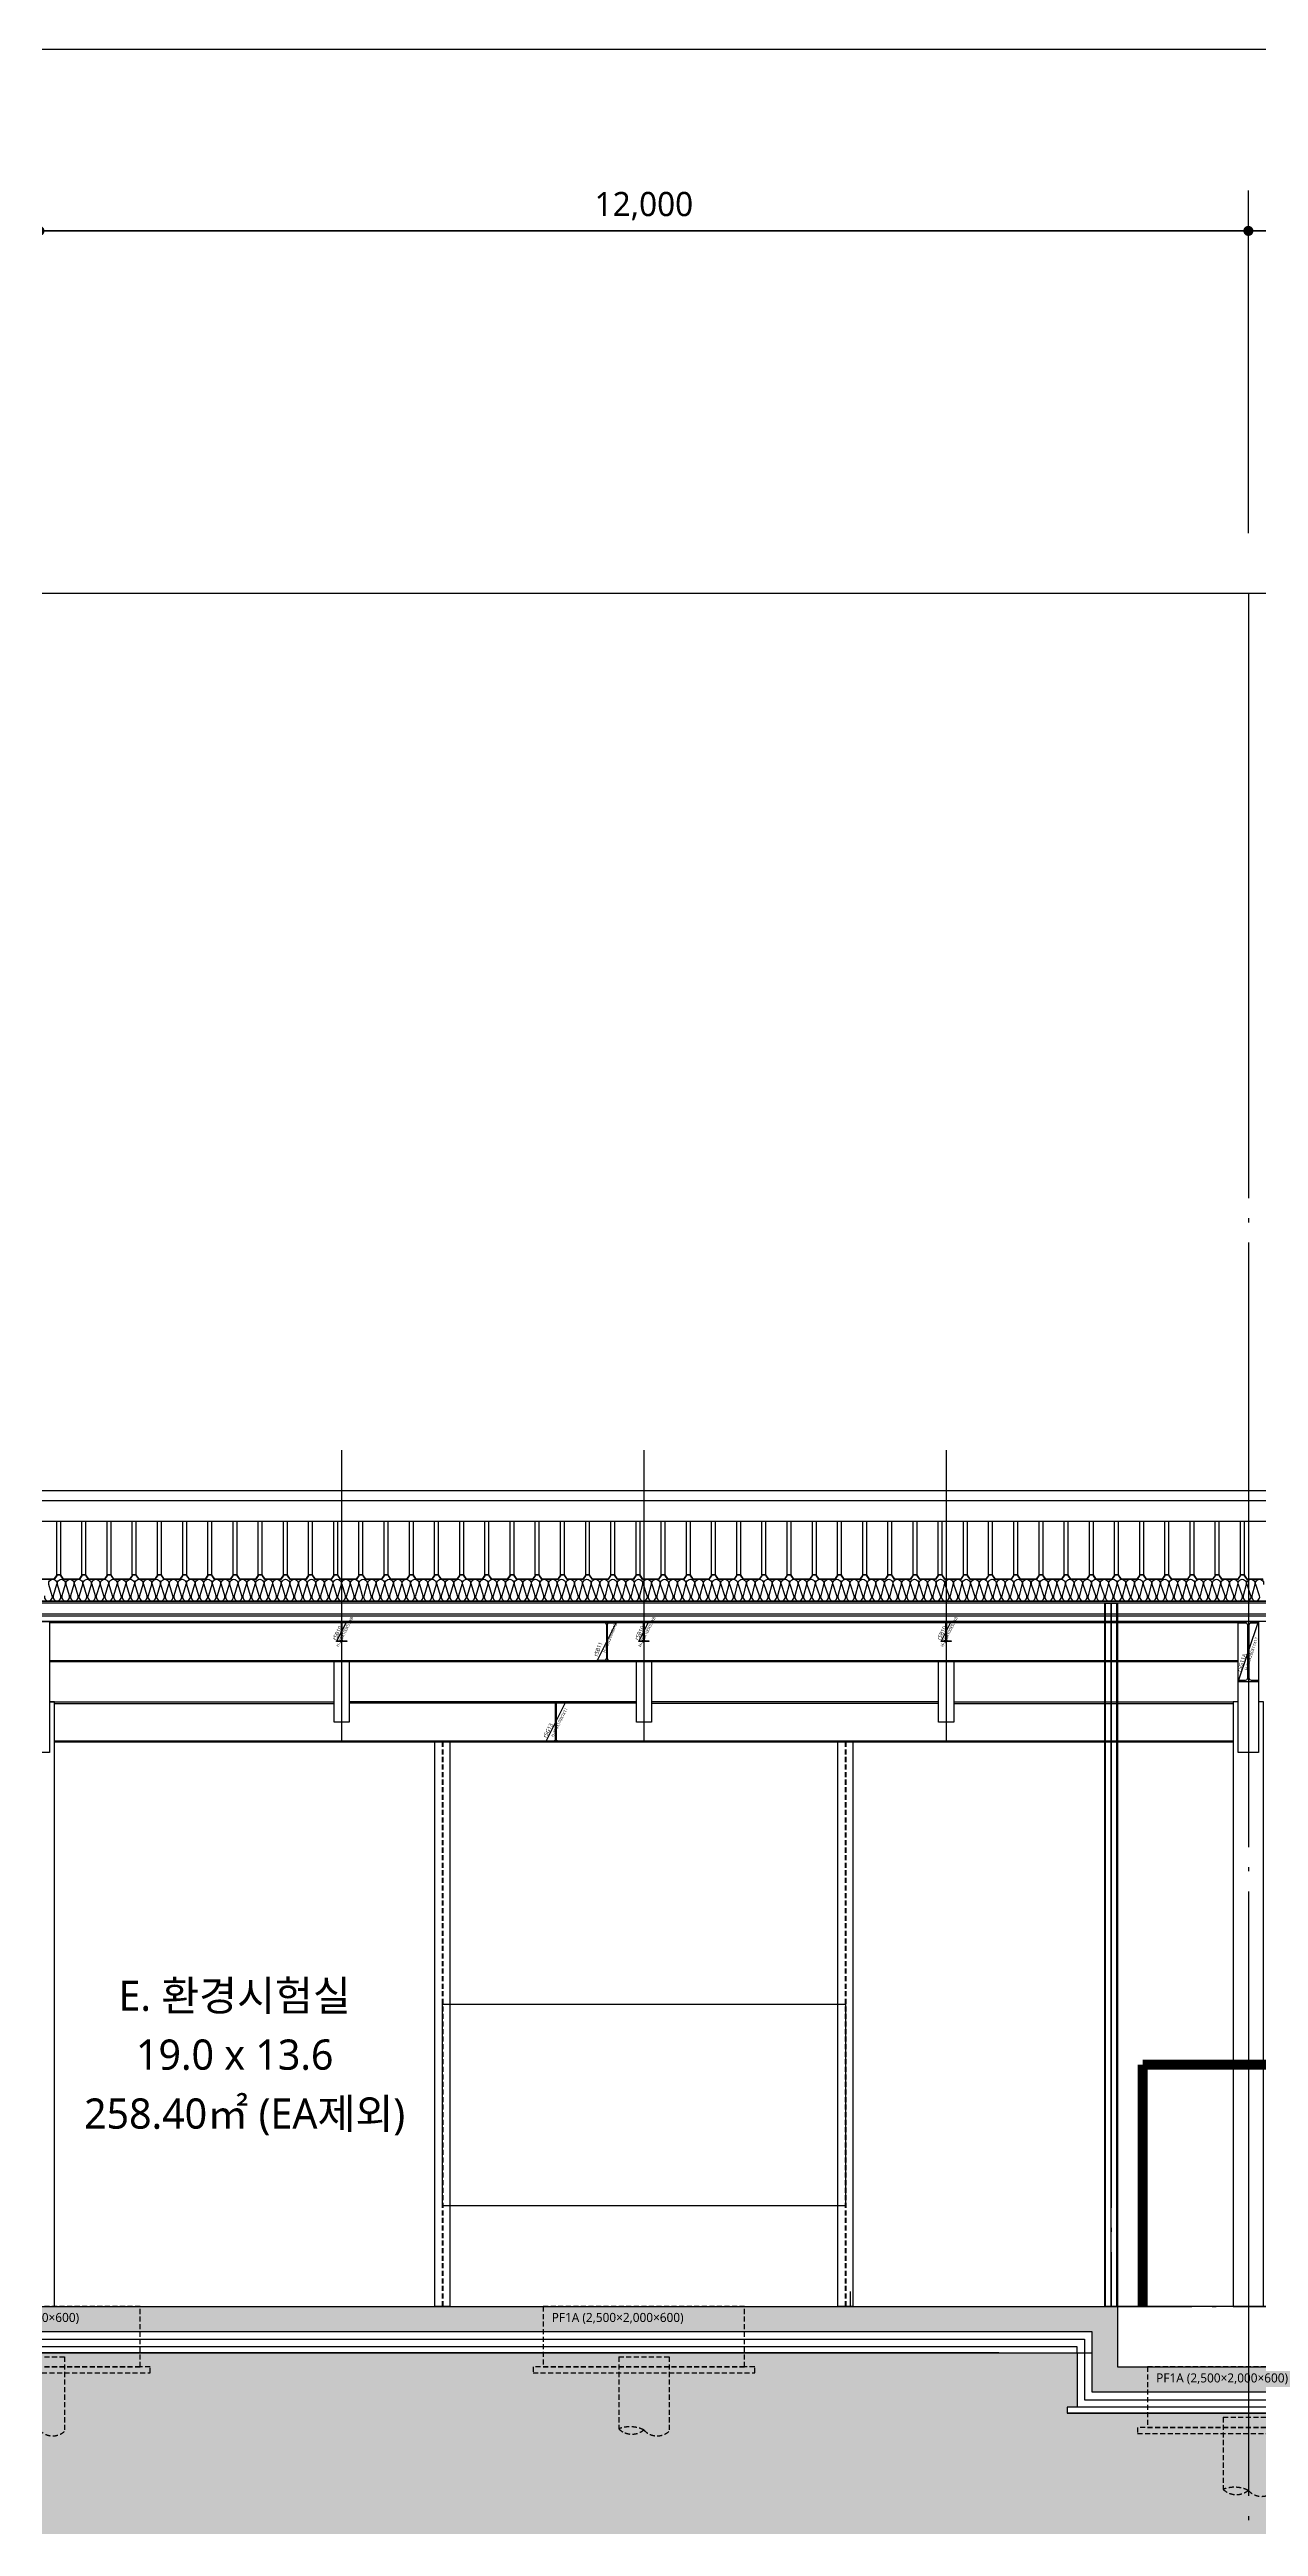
# Model space of a CAD drawing. Header units: millimetres. Extents: x 0 to 672800, y 0 to 118800.
# Drawn here: x 65350 to 77350, y 69812 to 94395 of the extents above; entities that cross this region are included whole.
import ezdxf
from ezdxf.enums import TextEntityAlignment as Align

# ---------------------------------------------------------------- set-up
doc = ezdxf.new("R2010")
doc.units = ezdxf.units.MM
doc.header["$LTSCALE"] = 200
for name, pattern in [('CEN-GAUN', [32.2, 30, -1, 0.2, -1]), ('CONTINOUS', [0]), ('HID2-GAUN', [3.75, 2.5, -1.25]), ('HIDDEN', [0.375, 0.25, -0.125])]:
    doc.linetypes.add(name, pattern=pattern)
doc.layers.get('DEFPOINTS').update_dxf_attribs({"color": 137})
for name, color, linetype in [('0-S-col', 4, 'Continuous'), ('01단열재', 252, 'Continuous'), ('09GIRDER', 2, 'Continuous'), ('0파일', 251, 'HIDDEN'), ('5기초', 5, 'HIDDEN'), ('5기초버림콘크리트', 251, 'HIDDEN'), ('5버림콘크리트', 5, 'CONTINOUS'), ('7', 7, 'Continuous'), ('8', 8, 'Continuous'), ('A-CON', 2, 'Continuous'), ('CEN', 1, 'CEN-GAUN'), ('ELE-6', 6, 'Continuous'), ('ELE-8', 8, 'Continuous'), ('ELE-STL', 252, 'Continuous'), ('ETC', 8, 'Continuous'), ('FIN', 5, 'Continuous'), ('HAT-253', 253, 'Continuous'), ('HAT-254', 254, 'Continuous'), ('Insul', 252, 'Continuous'), ('LADDER-6', 6, 'Continuous'), ('PANEL', 6, 'Continuous'), ('S-253', 252, 'Continuous'), ('SEC-PANEL', 6, 'Continuous'), ('SOL-253', 253, 'Continuous')]:
    doc.layers.add(name, color=color, linetype=linetype)
for name, color, linetype, plot in [('check', 61, 'Continuous', False), ('Defpoint', 125, 'Continuous', False), ('TXT-1', 137, 'Continuous', False)]:
    doc.layers.add(name, color=color, linetype=linetype, plot=plot)
doc.styles.add('맑은고딕', font='malgun.ttf')
doc.styles.add('스타일1', font='malgun.ttf')
doc.linetypes.add('INSUL50', pattern='A,0.00254,-2.54,[134,ltypeshp.shx,S=6.25,R=0,X=-2.54,Y=0],-19.92,[134,ltypeshp.shx,S=6.25,R=180,X=2.54,Y=0],-2.54', length=25.00254)
doc.dimstyles.new('CJAK', dxfattribs={"dimscale": 200, "dimtxt": 1.2, "dimasz": 0.5, "dimexe": 2, "dimexo": 3, "dimgap": 0.5, "dimtad": 1, "dimdec": 0, "dimzin": 1, "dimdsep": 46, "dimlunit": 6, "dimtxsty": '맑은고딕', "dimblk": 'CJDOT', "dimcen": 0.09, "dimdle": 1, "dimclrd": 256, "dimclre": 256, "dimclrt": 256, "dimadec": 0, "dimazin": 0, "dimtfac": 1, "dimtdec": 0, "dimtix": 1, "dimtmove": 2, "dimatfit": 3, "dimldrblk": 'CJDOT', "dimfxl": 1, "dimtolj": 1, "dimtzin": 1, "dimarcsym": 0})

# ---------------------------------------------------------------- blocks, each defined once
blk = doc.blocks.new('CJDOT')
blk.add_line((-2, 0), (2, 0))
at = {"const_width": 0.5}
blk.add_lwpolyline([(-0.25, 0, 1), (0.25, 0, 1)], format="xyb", close=True, dxfattribs=at)
blk = doc.blocks.new('*D258')
at = {"layer": 'check', "lineweight": -2, "transparency": 16777216}
for p, q in [((53250, 89595), (53250, 92995)), ((65250, 89595), (65250, 92995)), ((65150, 92595), (53350, 92595))]:
    blk.add_line(p, q, dxfattribs=at)
at = {"layer": 'DEFPOINTS', "color": 0, "transparency": 16777216}
for p in [(53250, 92595), (53250, 88995), (65250, 88995)]:
    blk.add_point(p, dxfattribs=at)
at = {"layer": 'check', "lineweight": -2, "transparency": 16777216, "xscale": 100, "yscale": 100, "zscale": 100, "rotation": 180}
blk.add_blockref('CJDOT', (53250, 92595), dxfattribs=at)
at = {"layer": 'check', "lineweight": -2, "transparency": 16777216, "xscale": 100, "yscale": 100, "zscale": 100}
blk.add_blockref('CJDOT', (65250, 92595), dxfattribs=at)
at = {"layer": 'check', "transparency": 16777216, "insert": (59250, 92840), "char_height": 240, "attachment_point": 5, "style": '맑은고딕'}
blk.add_mtext('\\A1;12,000', dxfattribs=at)
blk = doc.blocks.new('*D259')
at = {"layer": 'check', "lineweight": -2, "transparency": 16777216}
for p, q in [((77250, 89595), (77250, 92995)), ((91250, 89595), (91250, 92995)), ((91150, 92595), (77350, 92595))]:
    blk.add_line(p, q, dxfattribs=at)
at = {"layer": 'DEFPOINTS', "color": 0, "transparency": 16777216}
for p in [(77250, 92595), (77250, 88995), (91250, 88995)]:
    blk.add_point(p, dxfattribs=at)
at = {"layer": 'check', "lineweight": -2, "transparency": 16777216, "xscale": 100, "yscale": 100, "zscale": 100, "rotation": 180}
blk.add_blockref('CJDOT', (77250, 92595), dxfattribs=at)
at = {"layer": 'check', "lineweight": -2, "transparency": 16777216, "xscale": 100, "yscale": 100, "zscale": 100}
blk.add_blockref('CJDOT', (91250, 92595), dxfattribs=at)
at = {"layer": 'check', "transparency": 16777216, "insert": (84250, 92840), "char_height": 240, "attachment_point": 5, "style": '맑은고딕'}
blk.add_mtext('\\A1;14,000', dxfattribs=at)
blk = doc.blocks.new('*D260')
at = {"layer": 'check', "lineweight": -2, "transparency": 16777216}
for p, q in [((65250, 89595), (65250, 92995)), ((77250, 89595), (77250, 92995)), ((65350, 92595), (77150, 92595))]:
    blk.add_line(p, q, dxfattribs=at)
at = {"layer": 'DEFPOINTS', "color": 0, "transparency": 16777216}
for p in [(77250, 92595), (65250, 88995), (77250, 88995)]:
    blk.add_point(p, dxfattribs=at)
at = {"layer": 'check', "lineweight": -2, "transparency": 16777216, "xscale": 100, "yscale": 100, "zscale": 100, "rotation": 180}
blk.add_blockref('CJDOT', (65250, 92595), dxfattribs=at)
at = {"layer": 'check', "lineweight": -2, "transparency": 16777216, "xscale": 100, "yscale": 100, "zscale": 100}
blk.add_blockref('CJDOT', (77250, 92595), dxfattribs=at)
at = {"layer": 'check', "transparency": 16777216, "insert": (71250, 92840), "char_height": 240, "attachment_point": 5, "style": '맑은고딕'}
blk.add_mtext('\\A1;12,000', dxfattribs=at)
blk = doc.blocks.new('STUD-A1')
at = {"layer": 'ELE-8'}
for p, q in [((4835, 150), (54635, 150)), ((4835, 0), (54635, 0))]:
    blk.add_line(p, q, dxfattribs=at)
at = {"layer": 'ELE-8', "color": 251}
for p, q in [((4835, 130), (54630, 130)), ((4835, 20), (54630, 20))]:
    blk.add_line(p, q, dxfattribs=at)
blk = doc.blocks.new('PANEL-ES')
at = {"layer": '8'}
for p, q in [((24000, 0), (24000, 529)), ((24039.6, 0), (24039.6, 529)), ((24250, 0), (24250, 529)), ((24289.6, 0), (24289.6, 529)), ((24500, 0), (24500, 529)), ((24539.6, 0), (24539.6, 529)), ((24750, 0), (24750, 529)), ((24789.6, 0), (24789.6, 529)), ((25000, 0), (25000, 529)), ((25039.6, 0), (25039.6, 529)), ((25250, 0), (25250, 529)), ((25289.6, 0), (25289.6, 529)), ((25500, 0), (25500, 529)), ((25539.6, 0), (25539.6, 529)), ((25750, 0), (25750, 529)), ((25789.6, 0), (25789.6, 529)), ((26000, 0), (26000, 529)), ((26039.6, 0), (26039.6, 529)), ((26250, 0), (26250, 529)), ((26289.6, 0), (26289.6, 529)), ((26500, 0), (26500, 529)), ((26539.6, 0), (26539.6, 529)), ((26750, 0), (26750, 529)), ((26789.6, 0), (26789.6, 529)), ((27000, 0), (27000, 529)), ((27039.6, 0), (27039.6, 529)), ((27250, 0), (27250, 529)), ((27289.6, 0), (27289.6, 529)), ((27500, 0), (27500, 529)), ((27539.6, 0), (27539.6, 529)), ((27750, 0), (27750, 529)), ((27789.6, 0), (27789.6, 529)), ((28000, 0), (28000, 529)), ((28039.6, 0), (28039.6, 529)), ((28250, 0), (28250, 529)), ((28289.6, 0), (28289.6, 529)), ((28500, 0), (28500, 529)), ((28539.6, 0), (28539.6, 529)), ((28750, 0), (28750, 529)), ((28789.6, 0), (28789.6, 529)), ((29000, 0), (29000, 529)), ((29039.6, 0), (29039.6, 529)), ((29250, 0), (29250, 529)), ((29289.6, 0), (29289.6, 529)), ((29500, 0), (29500, 529)), ((29539.6, 0), (29539.6, 529)), ((29750, 0), (29750, 529)), ((29789.6, 0), (29789.6, 529)), ((30000, 0), (30000, 529)), ((30039.6, 0), (30039.6, 529)), ((30250, 0), (30250, 529)), ((30289.6, 0), (30289.6, 529)), ((30500, 0), (30500, 529)), ((30539.6, 0), (30539.6, 529)), ((30750, 0), (30750, 529)), ((30789.6, 0), (30789.6, 529)), ((31000, 0), (31000, 529)), ((31039.6, 0), (31039.6, 529)), ((31250, 0), (31250, 529)), ((31289.6, 0), (31289.6, 529)), ((31500, 0), (31500, 529)), ((31539.6, 0), (31539.6, 529)), ((31750, 0), (31750, 529)), ((31789.6, 0), (31789.6, 529)), ((32000, 0), (32000, 529)), ((32039.6, 0), (32039.6, 529)), ((32250, 0), (32250, 529)), ((32289.6, 0), (32289.6, 529)), ((32500, 0), (32500, 529)), ((32539.6, 0), (32539.6, 529)), ((32750, 0), (32750, 529)), ((32789.6, 0), (32789.6, 529)), ((33000, 0), (33000, 529)), ((33039.6, 0), (33039.6, 529)), ((33250, 0), (33250, 529)), ((33289.6, 0), (33289.6, 529)), ((33500, 0), (33500, 529)), ((33539.6, 0), (33539.6, 529)), ((33750, 0), (33750, 529)), ((33789.6, 0), (33789.6, 529)), ((34000, 0), (34000, 529)), ((34039.6, 0), (34039.6, 529)), ((34250, 0), (34250, 529)), ((34289.6, 0), (34289.6, 529)), ((34500, 0), (34500, 529)), ((34539.6, 0), (34539.6, 529)), ((34750, 0), (34750, 529)), ((34789.6, 0), (34789.6, 529)), ((35000, 0), (35000, 529)), ((35039.6, 0), (35039.6, 529)), ((35250, 0), (35250, 529)), ((35289.6, 0), (35289.6, 529)), ((35500, 0), (35500, 529)), ((35539.6, 0), (35539.6, 529)), ((35750, 0), (35750, 529)), ((35789.6, 0), (35789.6, 529))]:
    blk.add_line(p, q, dxfattribs=at)
blk = doc.blocks.new('sefa ws')
at = {"layer": 'Insul'}
blk.add_lwpolyline([(45564, 45001, 1.337394), (45640, 45001), (45607, 45114, -1.337394), (45683, 45114), (45649, 45001, 1.337394), (45725, 45001), (45692, 45114, -1.337394), (45768, 45114), (45735, 45001, 1.337394), (45811, 45001), (45778, 45114, -1.337394), (45854, 45114), (45821, 45001, 1.337394), (45897, 45001), (45863, 45114, -1.337394), (45939, 45114), (45906, 45001, 1.337394), (45982, 45001), (45949, 45114, -1.337394), (46025, 45114), (45992, 45001, 1.337394), (46068, 45001), (46035, 45114, -1.337394), (46111, 45114), (46077, 45001, 1.337394), (46153, 45001), (46120, 45114, -1.337394), (46196, 45114), (46163, 45001, 1.337394), (46239, 45001), (46206, 45114, -1.337394), (46282, 45114), (46249, 45001, 1.337394), (46325, 45001), (46291, 45114, -1.337394), (46367, 45114), (46334, 45001, 1.337394), (46410, 45001), (46377, 45114, -1.337394), (46453, 45114), (46420, 45001, 1.337394), (46496, 45001), (46463, 45114, -1.337394), (46539, 45114), (46505, 45001, 1.337394), (46581, 45001), (46548, 45114, -1.337394), (46624, 45114), (46591, 45001, 1.337394), (46667, 45001), (46634, 45114, -1.337394), (46710, 45114), (46677, 45001, 1.337394), (46753, 45001), (46719, 45114, -1.337394), (46795, 45114), (46762, 45001, 1.337394), (46838, 45001), (46805, 45114, -1.337394), (46881, 45114), (46848, 45001, 1.337394), (46924, 45001), (46891, 45114, -1.337394), (46967, 45114), (46933, 45001, 1.337394), (47009, 45001), (46976, 45114, -1.337394), (47052, 45114), (47019, 45001, 1.337394), (47095, 45001), (47062, 45114, -1.337394), (47138, 45114), (47105, 45001, 1.337394), (47181, 45001), (47147, 45114, -1.337394), (47223, 45114), (47190, 45001, 1.337394), (47266, 45001), (47233, 45114, -1.337394), (47309, 45114), (47276, 45001, 1.337394), (47352, 45001), (47319, 45114, -1.337394), (47395, 45114), (47361, 45001, 1.337394), (47437, 45001), (47404, 45114, -1.337394), (47480, 45114), (47447, 45001, 1.337394), (47523, 45001), (47490, 45114, -1.337394), (47566, 45114), (47533, 45001, 1.337394), (47609, 45001), (47575, 45114, -1.337394), (47651, 45114), (47618, 45001, 1.337394), (47694, 45001), (47661, 45114, -1.337394), (47737, 45114), (47704, 45001, 1.337394), (47780, 45001), (47747, 45114, -1.337394), (47823, 45114), (47789, 45001, 1.337394), (47865, 45001), (47832, 45114, -1.337394), (47908, 45114), (47875, 45001, 1.337394), (47951, 45001), (47918, 45114, -1.337394), (47994, 45114), (47961, 45001, 1.337394), (48037, 45001), (48003, 45114, -1.337394), (48079, 45114), (48046, 45001, 1.337394), (48122, 45001), (48089, 45114, -1.337394), (48165, 45114), (48132, 45001, 1.337394), (48208, 45001), (48175, 45114, -1.337394), (48251, 45114), (48217, 45001, 1.337394), (48293, 45001), (48260, 45114, -1.337394), (48336, 45114), (48303, 45001, 1.337394), (48379, 45001), (48346, 45114, -1.337394), (48422, 45114), (48389, 45001, 1.337394), (48465, 45001), (48431, 45114, -1.337394), (48507, 45114), (48474, 45001, 1.337394), (48550, 45001), (48517, 45114, -1.337394), (48593, 45114), (48560, 45001, 1.337394), (48636, 45001), (48603, 45114, -1.337394), (48679, 45114), (48645, 45001, 1.337394), (48721, 45001), (48688, 45114, -1.337394), (48764, 45114), (48731, 45001, 1.337394), (48807, 45001), (48774, 45114, -1.337394), (48850, 45114), (48817, 45001, 1.337394), (48893, 45001), (48859, 45114, -1.337394), (48935, 45114), (48902, 45001, 1.337394), (48978, 45001), (48945, 45114, -1.337394), (49021, 45114), (48988, 45001, 1.337394), (49064, 45001), (49031, 45114, -1.337394), (49107, 45114), (49073, 45001, 1.337394), (49149, 45001), (49116, 45114, -1.337394), (49192, 45114), (49159, 45001, 1.337394), (49235, 45001), (49202, 45114, -1.337394), (49278, 45114), (49245, 45001, 0.500912), (49283, 44950, 0.500912), (49321, 45001), (49287, 45114, -1.337394), (49363, 45114), (49330, 45001, 1.337394), (49406, 45001), (49373, 45114, -1.337394), (49449, 45114), (49416, 45001, 1.337394), (49492, 45001), (49459, 45114, -1.337394), (49535, 45114), (49501, 45001, 1.337394), (49577, 45001), (49544, 45114, -1.337394), (49620, 45114), (49587, 45001, 1.337394), (49663, 45001), (49630, 45114, -1.337394), (49706, 45114), (49673, 45001, 1.337394), (49749, 45001), (49715, 45114, -1.337394), (49791, 45114), (49758, 45001, 1.337394), (49834, 45001), (49801, 45114, -1.337394), (49877, 45114), (49844, 45001, 1.337394), (49920, 45001), (49887, 45114, -1.337394), (49963, 45114), (49929, 45001, 1.337394), (50005, 45001), (49972, 45114, -1.337394), (50048, 45114), (50015, 45001, 1.337394), (50091, 45001), (50058, 45114, -1.337394), (50134, 45114), (50101, 45001, 1.337394), (50177, 45001), (50143, 45114, -1.337394), (50219, 45114), (50186, 45001, 1.337394), (50262, 45001), (50229, 45114, -1.337394), (50305, 45114), (50272, 45001, 1.337394), (50348, 45001), (50315, 45114, -1.337394), (50391, 45114), (50357, 45001, 1.337394), (50433, 45001), (50400, 45114, -1.337394), (50476, 45114), (50443, 45001, 1.337394), (50519, 45001), (50486, 45114, -1.337394), (50562, 45114), (50529, 45001, 1.337394), (50605, 45001), (50571, 45114, -1.337394), (50647, 45114), (50614, 45001, 1.337394), (50690, 45001), (50657, 45114, -1.337394), (50733, 45114), (50700, 45001, 1.337394), (50776, 45001), (50743, 45114, -1.337394), (50819, 45114), (50785, 45001, 1.337394), (50861, 45001), (50828, 45114, -1.431646), (50899, 45114), (50871, 45001, 1.337394), (50947, 45001), (50909, 45114, -1.337394), (50985, 45114), (50957, 45001, 1.337394), (51033, 45001), (50994, 45114, -1.337394), (51070, 45114), (51042, 45001, 1.337394), (51118, 45001), (51080, 45114, -1.337394), (51156, 45114), (51128, 45001, 1.337394), (51204, 45001), (51166, 45114, -1.337394), (51242, 45114), (51213, 45001, 1.337394), (51289, 45001), (51251, 45114, -1.337394), (51327, 45114), (51299, 45001, 1.337394), (51375, 45001), (51337, 45114, -1.337394), (51413, 45114), (51385, 45001, 1.337394), (51461, 45001), (51422, 45114, -1.337394), (51498, 45114), (51470, 45001, 1.337394), (51546, 45001), (51508, 45114, -1.337394), (51584, 45114), (51556, 45001, 1.337394), (51632, 45001), (51594, 45114, -1.337394), (51670, 45114), (51641, 45001, 1.337394), (51717, 45001), (51679, 45114, -1.337394), (51755, 45114), (51727, 45001, 1.337394), (51803, 45001), (51765, 45114, -1.337394), (51841, 45114), (51813, 45001, 1.337394), (51889, 45001), (51850, 45114, -1.337394), (51926, 45114), (51898, 45001, 1.337394), (51974, 45001), (51936, 45114, -1.337394), (52012, 45114), (51984, 45001, 1.337394), (52060, 45001), (52022, 45114, -1.337394), (52098, 45114), (52069, 45001, 1.337394), (52145, 45001), (52107, 45114, -1.337394), (52183, 45114), (52155, 45001, 1.337394), (52231, 45001), (52193, 45114, -1.337394), (52269, 45114), (52241, 45001, 1.337394), (52317, 45001), (52278, 45114, -1.337394), (52354, 45114), (52326, 45001, 1.337394), (52402, 45001), (52364, 45114, -1.337394), (52440, 45114), (52412, 45001, 1.337394), (52488, 45001), (52450, 45114, -1.337394), (52526, 45114), (52497, 45001, 1.337394), (52573, 45001), (52535, 45114, -1.337394), (52611, 45114), (52583, 45001, 1.337394), (52659, 45001), (52621, 45114, -1.337394), (52697, 45114), (52669, 45001, 1.337394), (52745, 45001), (52706, 45114, -1.337394), (52782, 45114), (52754, 45001, 1.337394), (52830, 45001), (52792, 45114, -1.337394), (52868, 45114), (52840, 45001, 1.337394), (52916, 45001), (52878, 45114, -1.337394), (52954, 45114), (52925, 45001, 1.337394), (53001, 45001), (52963, 45114, -1.337394), (53039, 45114), (53011, 45001, 1.337394), (53087, 45001), (53049, 45114, -1.337394), (53125, 45114), (53097, 45001, 1.337394), (53173, 45001), (53134, 45114, -1.337394), (53210, 45114), (53182, 45001, 1.337394), (53258, 45001), (53220, 45114, -1.337394), (53296, 45114), (53268, 45001, 1.337394), (53344, 45001), (53306, 45114, -1.337394), (53382, 45114), (53353, 45001, 1.337394), (53429, 45001), (53391, 45114, -1.337394), (53467, 45114), (53439, 45001, 1.337394), (53515, 45001), (53477, 45114, -1.337394), (53553, 45114), (53525, 45001, 1.337394), (53601, 45001), (53562, 45114, -1.337394), (53638, 45114), (53610, 45001, 1.337394), (53686, 45001), (53648, 45114, -1.337394), (53724, 45114), (53696, 45001, 1.337394), (53772, 45001), (53734, 45114, -1.337394), (53810, 45114), (53781, 45001, 1.337394), (53857, 45001), (53819, 45114, -1.337394), (53895, 45114), (53867, 45001, 1.337394), (53943, 45001), (53905, 45114, -1.337394), (53981, 45114), (53953, 45001, 1.337394), (54029, 45001), (53990, 45114, -1.337394), (54066, 45114), (54038, 45001, 1.337394), (54114, 45001), (54076, 45114, -1.337394), (54152, 45114), (54124, 45001, 1.337394), (54200, 45001), (54162, 45114, -1.337394), (54238, 45114), (54209, 45001, 1.337394), (54285, 45001), (54247, 45114, -1.337394), (54323, 45114), (54295, 45001, 1.337394), (54371, 45001), (54333, 45114, -1.337394), (54409, 45114), (54381, 45001, 1.337394), (54457, 45001), (54418, 45114, -1.337394), (54494, 45114), (54466, 45001, 1.337394), (54542, 45001), (54504, 45114, -1.337394), (54580, 45114), (54552, 45001, 1.337394), (54628, 45001), (54590, 45114, -1.337394), (54666, 45114), (54637, 45001, 1.337394), (54713, 45001), (54675, 45114, -1.337394), (54751, 45114), (54723, 45001, 1.337394), (54799, 45001), (54761, 45114, -1.337394), (54837, 45114), (54809, 45001, 1.337394), (54885, 45001), (54846, 45114, -1.337394), (54922, 45114), (54894, 45001, 1.337394), (54970, 45001), (54932, 45114, -1.337394), (55008, 45114), (54980, 45001, 1.337394), (55056, 45001), (55018, 45114, -1.337394), (55094, 45114), (55065, 45001, 1.337394), (55141, 45001), (55103, 45114, -1.337394), (55179, 45114), (55151, 45001, 1.337394), (55227, 45001), (55189, 45114, -1.337394), (55265, 45114), (55237, 45001, 1.337394), (55313, 45001), (55274, 45114, -1.337394), (55350, 45114), (55322, 45001, 1.337394), (55398, 45001), (55360, 45114, -1.337394), (55436, 45114), (55408, 45001, 1.337394), (55484, 45001), (55446, 45114, -1.337394), (55522, 45114), (55493, 45001, 1.337394), (55569, 45001), (55531, 45114, -1.337394), (55607, 45114), (55579, 45001, 1.337394), (55655, 45001), (55617, 45114, -1.337394), (55693, 45114), (55665, 45001, 1.337394), (55741, 45001), (55702, 45114, -1.337394), (55778, 45114), (55750, 45001, 1.337394), (55826, 45001), (55788, 45114, -1.337394), (55864, 45114), (55836, 45001, 1.337394), (55912, 45001), (55874, 45114, -1.337394), (55950, 45114), (55921, 45001, 1.337394), (55997, 45001), (55959, 45114, -1.337394), (56035, 45114), (56007, 45001, 1.337394), (56083, 45001), (56045, 45114, -1.337394), (56121, 45114), (56093, 45001, 1.337394), (56169, 45001), (56130, 45114, -1.337394), (56206, 45114), (56178, 45001, 1.337394), (56254, 45001), (56216, 45114, -1.337394), (56292, 45114), (56264, 45001, 1.337394), (56340, 45001), (56302, 45114, -1.337394), (56378, 45114), (56349, 45001, 1.337394), (56425, 45001), (56387, 45114, -1.337394), (56463, 45114), (56435, 45001, 1.337394), (56511, 45001), (56473, 45114, -1.337394), (56549, 45114), (56521, 45001, 1.337394), (56597, 45001), (56558, 45114, -1.337394), (56634, 45114), (56606, 45001, 1.337394), (56682, 45001), (56644, 45114, -1.337394), (56720, 45114), (56692, 45001, 1.337394), (56768, 45001), (56730, 45114, -1.337394), (56806, 45114), (56777, 45001, 1.337394), (56853, 45001), (56815, 45114, -1.337394), (56891, 45114), (56863, 45001, 1.337394), (56939, 45001), (56901, 45114, -1.337394), (56977, 45114), (56949, 45001, 1.337394), (57025, 45001), (56986, 45114, -1.337394), (57062, 45114), (57034, 45001, 1.337394), (57110, 45001), (57072, 45114, -1.337394), (57148, 45114), (57120, 45001, 1.337394), (57196, 45001), (57158, 45114, -1.337394), (57234, 45114), (57205, 45001, 1.337394), (57281, 45001), (57243, 45114, -1.337394), (57319, 45114), (57291, 45001, 1.337394), (57367, 45001), (57329, 45114, -1.337394), (57405, 45114), (57377, 45001, 1.337394), (57453, 45001), (57414, 45114, -1.337394), (57490, 45114), (57462, 45001, 1.337394), (57538, 45001), (57500, 45114, -1.337394), (57576, 45114), (57548, 45001, 1.337394), (57624, 45001), (57586, 45114, -1.337394), (57662, 45114)], format="xyb", dxfattribs=at)
at = {"layer": 'SEC-PANEL'}
for p, q in [((21562, 44950), (71213, 44950)), ((21562, 44947), (71213, 44947))]:
    blk.add_line(p, q, dxfattribs=at)
for points in [[(57657, 45167), (57502, 45167), (57474, 45208), (57435, 45208), (57407, 45167), (57252, 45167), (57224, 45208), (57185, 45208), (57157, 45167), (57002, 45167), (56974, 45208), (56935, 45208), (56907, 45167), (56752, 45167), (56724, 45208), (56685, 45208), (56657, 45167), (56502, 45167), (56474, 45208), (56435, 45208), (56407, 45167), (56252, 45167), (56224, 45208), (56185, 45208), (56157, 45167), (56002, 45167), (55974, 45208), (55935, 45208), (55907, 45167), (55752, 45167), (55724, 45208), (55685, 45208), (55657, 45167), (55502, 45167), (55474, 45208), (55435, 45208), (55407, 45167), (55252, 45167), (55224, 45208), (55185, 45208), (55157, 45167), (55002, 45167), (54974, 45208), (54935, 45208), (54907, 45167), (54752, 45167), (54724, 45208), (54685, 45208), (54657, 45167), (54502, 45167), (54474, 45208), (54435, 45208), (54407, 45167), (54252, 45167), (54224, 45208), (54185, 45208), (54157, 45167), (54002, 45167), (53974, 45208), (53935, 45208), (53907, 45167), (53752, 45167), (53724, 45208), (53685, 45208), (53657, 45167), (53502, 45167), (53474, 45208), (53435, 45208), (53407, 45167), (53252, 45167), (53224, 45208), (53185, 45208), (53157, 45167), (53002, 45167), (52974, 45208), (52935, 45208), (52907, 45167), (52752, 45167), (52724, 45208), (52685, 45208), (52657, 45167), (52502, 45167), (52474, 45208), (52435, 45208), (52407, 45167), (52252, 45167), (52224, 45208), (52185, 45208), (52157, 45167), (52002, 45167), (51974, 45208), (51935, 45208), (51907, 45167), (51752, 45167), (51724, 45208), (51685, 45208), (51657, 45167), (51502, 45167), (51474, 45208), (51435, 45208), (51407, 45167), (51252, 45167), (51224, 45208), (51185, 45208), (51157, 45167), (51002, 45167), (50974, 45208), (50935, 45208), (50907, 45167), (50752, 45167), (50724, 45208), (50685, 45208), (50657, 45167), (50502, 45167), (50474, 45208), (50435, 45208), (50407, 45167), (50252, 45167), (50224, 45208), (50185, 45208), (50157, 45167), (50002, 45167), (49974, 45208), (49935, 45208), (49907, 45167), (49752, 45167), (49724, 45208), (49685, 45208), (49657, 45167), (49502, 45167), (49474, 45208), (49435, 45208), (49407, 45167), (49252, 45167), (49224, 45208), (49185, 45208), (49157, 45167), (49002, 45167), (48974, 45208), (48935, 45208), (48907, 45167), (48752, 45167), (48724, 45208), (48685, 45208), (48657, 45167), (48502, 45167), (48474, 45208), (48435, 45208), (48407, 45167), (48252, 45167), (48224, 45208), (48185, 45208), (48157, 45167), (48002, 45167), (47974, 45208), (47935, 45208), (47907, 45167), (47752, 45167), (47724, 45208), (47685, 45208), (47657, 45167), (47502, 45167), (47474, 45208), (47435, 45208), (47407, 45167), (47252, 45167), (47224, 45208), (47185, 45208), (47157, 45167), (47002, 45167), (46974, 45208), (46935, 45208), (46907, 45167), (46752, 45167), (46724, 45208), (46685, 45208), (46657, 45167), (46502, 45167), (46474, 45208), (46435, 45208), (46407, 45167), (46252, 45167), (46224, 45208), (46185, 45208), (46157, 45167), (46002, 45167), (45974, 45208), (45935, 45208), (45907, 45167), (45752, 45167), (45724, 45208), (45685, 45208), (45657, 45167), (45502, 45167)], [(57658, 45164), (57500, 45164), (57472, 45205), (57436, 45205), (57408, 45164), (57250, 45164), (57222, 45205), (57186, 45205), (57158, 45164), (57000, 45164), (56972, 45205), (56936, 45205), (56908, 45164), (56750, 45164), (56722, 45205), (56686, 45205), (56658, 45164), (56500, 45164), (56472, 45205), (56436, 45205), (56408, 45164), (56250, 45164), (56222, 45205), (56186, 45205), (56158, 45164), (56000, 45164), (55972, 45205), (55936, 45205), (55908, 45164), (55750, 45164), (55722, 45205), (55686, 45205), (55658, 45164), (55500, 45164), (55472, 45205), (55436, 45205), (55408, 45164), (55250, 45164), (55222, 45205), (55186, 45205), (55158, 45164), (55000, 45164), (54972, 45205), (54936, 45205), (54908, 45164), (54750, 45164), (54722, 45205), (54686, 45205), (54658, 45164), (54500, 45164), (54472, 45205), (54436, 45205), (54408, 45164), (54250, 45164), (54222, 45205), (54186, 45205), (54158, 45164), (54000, 45164), (53972, 45205), (53936, 45205), (53908, 45164), (53750, 45164), (53722, 45205), (53686, 45205), (53658, 45164), (53500, 45164), (53472, 45205), (53436, 45205), (53408, 45164), (53250, 45164), (53222, 45205), (53186, 45205), (53158, 45164), (53000, 45164), (52972, 45205), (52936, 45205), (52908, 45164), (52750, 45164), (52722, 45205), (52686, 45205), (52658, 45164), (52500, 45164), (52472, 45205), (52436, 45205), (52408, 45164), (52250, 45164), (52222, 45205), (52186, 45205), (52158, 45164), (52000, 45164), (51972, 45205), (51936, 45205), (51908, 45164), (51750, 45164), (51722, 45205), (51686, 45205), (51658, 45164), (51500, 45164), (51472, 45205), (51436, 45205), (51408, 45164), (51250, 45164), (51222, 45205), (51186, 45205), (51158, 45164), (51001, 45164), (50973, 45205), (50937, 45205), (50909, 45164), (50751, 45164), (50723, 45205), (50687, 45205), (50659, 45164), (50501, 45164), (50473, 45205), (50437, 45205), (50409, 45164), (50251, 45164), (50223, 45205), (50187, 45205), (50159, 45164), (50001, 45164), (49973, 45205), (49937, 45205), (49909, 45164), (49751, 45164), (49723, 45205), (49687, 45205), (49659, 45164), (49501, 45164), (49473, 45205), (49437, 45205), (49409, 45164), (49251, 45164), (49223, 45205), (49187, 45205), (49159, 45164), (49001, 45164), (48973, 45205), (48937, 45205), (48909, 45164), (48751, 45164), (48723, 45205), (48687, 45205), (48659, 45164), (48501, 45164), (48473, 45205), (48437, 45205), (48409, 45164), (48251, 45164), (48223, 45205), (48187, 45205), (48159, 45164), (48001, 45164), (47973, 45205), (47937, 45205), (47909, 45164), (47751, 45164), (47723, 45205), (47687, 45205), (47659, 45164), (47501, 45164), (47473, 45205), (47437, 45205), (47409, 45164), (47251, 45164), (47223, 45205), (47187, 45205), (47159, 45164), (47001, 45164), (46973, 45205), (46937, 45205), (46909, 45164), (46751, 45164), (46723, 45205), (46687, 45205), (46659, 45164), (46501, 45164), (46473, 45205), (46437, 45205), (46409, 45164), (46251, 45164), (46223, 45205), (46187, 45205), (46159, 45164), (46001, 45164), (45973, 45205), (45937, 45205), (45909, 45164), (45751, 45164), (45723, 45205), (45687, 45205), (45659, 45164), (45501, 45164)]]:
    blk.add_lwpolyline(points, dxfattribs=at)
blk = doc.blocks.new('SG-rSB10')
at = {"layer": '09GIRDER'}
blk.add_lwpolyline([(-50, -200), (-50, -192), (-14, -192, 0.414214), (-3, -181), (-3, -19, 0.414214), (-14, -8), (-50, -8), (-50, 0), (50, 0), (50, -8), (14, -8, 0.414214), (3, -19), (3, -181, 0.414214), (14, -192), (50, -192), (50, -200)], format="xyb", close=True, dxfattribs=at)
at = {"layer": 'DEFPOINTS'}
blk.add_line((-50, -200), (50, 0), dxfattribs=at)
at = {"layer": 'DEFPOINTS', "style": '스타일1'}
for s, height, p in [('H-200X100X5.5X8', 30, (30, -104)), ('rSB10', 40, (-43, -116, 0))]:
    blk.add_text(s, height=height, rotation=63.4349, dxfattribs=at).set_placement(p, align=Align.MIDDLE_CENTER)
blk = doc.blocks.new('WC1-ELE1')
at = {"layer": '0-S-col', "color": 8}
blk.add_lwpolyline([(0, 5604), (150, 5604), (150, 0), (0, 0)], close=True, dxfattribs=at)
at = {"layer": 'HAT-253', "color": 251, "linetype": 'HIDDEN'}
for p, q in [((72, 5604), (72, 0)), ((78, 5604), (78, 0))]:
    blk.add_line(p, q, dxfattribs=at)
blk = doc.blocks.new('SG-rSG11A')
at = {"layer": '09GIRDER', "flags": 128}
blk.add_lwpolyline([(-100, -600), (-100, -583), (-28, -583, 0.414214), (-6, -561), (-6, -39, 0.414214), (-28, -17), (-100, -17), (-100, 0), (100, 0), (100, -17), (28, -17, 0.414214), (6, -39), (6, -561, 0.414214), (28, -583), (100, -583), (100, -600)], format="xyb", close=True, dxfattribs=at)
at = {"layer": 'DEFPOINTS'}
blk.add_line((-100, -600), (100, 0), dxfattribs=at)
at = {"layer": 'DEFPOINTS', "style": '스타일1'}
for s, height, p in [('H-600X200X11X17', 30, (30, -321)), ('rSG11A', 40, (-65, -410, 0))]:
    blk.add_text(s, height=height, rotation=71.5651, dxfattribs=at).set_placement(p, align=Align.MIDDLE_CENTER)
blk = doc.blocks.new('*U463')
for p, q in [((80, 387), (0, 387)), ((96, 371), (96, 29)), ((104, 371), (104, 29)), ((120, 387), (200, 387)), ((80, 13), (0, 13)), ((120, 13), (200, 13))]:
    blk.add_line(p, q)
for points in [[(200, 387), (200, 400), (0, 400), (0, 387)], [(0, 13), (0, 0), (200, 0), (200, 13)]]:
    blk.add_lwpolyline(points)
for centre, start, end in [((80, 371), 0, 90), ((120, 371), 90, 180), ((80, 29), 270, 0), ((120, 29), 180, 270)]:
    blk.add_arc(centre, 16, start, end)
blk = doc.blocks.new('pile(500)-section')
at = {"layer": '0파일'}
for p, q in [((-250, 0), (-250, -714)), ((-250, 0), (250, 0)), ((250, 0), (250, -739))]:
    blk.add_line(p, q, dxfattribs=at)
for points in [[(-250, -714, -0.201908), (0, -725, 0.417045), (250, -739)], [(-250, -714, 0.379922), (0, -725)]]:
    blk.add_lwpolyline(points, format="xyb", dxfattribs=at)
blk = doc.blocks.new('PF1A 2')
at = {"layer": '5기초'}
blk.add_lwpolyline([(43374, 62969), (43374, 62369), (45374, 62369), (45374, 62969)], close=True, dxfattribs=at)
at = {"layer": '5기초버림콘크리트'}
blk.add_lwpolyline([(45374, 62369), (43274, 62369), (43274, 62309), (45474, 62309), (45474, 62369), (45374, 62369)], dxfattribs=at)
at = {"layer": '0파일'}
blk.add_blockref('pile(500)-section', (44374, 62469), dxfattribs=at)
at = {"layer": 'DEFPOINTS', "style": '스타일1'}
blk.add_text('PF1A (2,500×2,000×600)', height=90, dxfattribs=at).set_placement((44114, 62860), align=Align.MIDDLE_CENTER)

msp = doc.modelspace()

# ---------------------------------------------------------------- hatches: boundary and pattern name
at = {"layer": 'HAT-254'}
h = msp.add_hatch(color=256, dxfattribs=at)
h.dxf.hatch_style = 1
h.paths.add_polyline_path([(112850, 71994.9), (112850, 71444.9), (112850, 70294.9), (90950, 70294.9), (90950, 71144.9), (75700, 71144.9), (75700, 71744.9), (47850, 71744.9), (47850, 71994.9), (75950, 71994.9), (75950, 71394.9), (91200, 71394.9), (91200, 70794.9), (111950, 70794.9), (111950, 71994.9)])
at = {"layer": 'SOL-253'}
h = msp.add_hatch(color=256, dxfattribs=at)
h.dxf.hatch_style = 1
h.paths.add_polyline_path([(40950, 71894.9), (40950, 71144.9), (40850, 71144.9), (40850, 71084.9), (41600, 71084.9), (41600, 71144.9), (41500, 71144.9), (41500, 71284.9), (48000, 71284.9), (48000, 71344.9), (47900, 71344.9), (47900, 71534.9), (75550, 71534.9), (75550, 70994.9), (75450, 70994.9), (75450, 70934.9), (90800, 70934.9), (90800, 70144.9), (90700, 70144.9), (90700, 70084.9), (112850, 70084.9), (112850, 70294.9), (112850, 71294.9), (113150, 71294.9), (113150, 71444.9), (123250, 71444.9), (123250, 63994.9), (30250, 63994.9), (30250, 72044.9), (37815, 72044.9), (37815, 71794.9), (37765, 71794.9), (37765, 71544.9), (38065, 71544.9), (38065, 71794.9), (38015, 71794.9), (38015, 71894.9)])

# ---------------------------------------------------------------- linework, layer by layer
at = {"layer": '0-S-col', "color": 8}
for points in [[(65149.5, 77994.9), (65100, 77994.9), (65100, 71994.9), (65400, 71994.9), (65400, 77994.9), (65350.5, 77994.9)], [(77149.5, 77994.9), (77100, 77994.9), (77100, 71994.9), (77400, 71994.9), (77400, 77994.9), (77350.5, 77994.9)]]:
    msp.add_lwpolyline(points, dxfattribs=at)
at = {"layer": '01단열재', "linetype": 'INSUL50', "ltscale": 0.0114}
msp.add_line((75887.5, 71998.9), (75887.5, 78974.9), dxfattribs=at)
at = {"layer": '01단열재'}
msp.add_line((75550, 71534.9), (75550, 70994.9), dxfattribs=at)
at = {"layer": '01단열재', "linetype": 'INSUL50', "ltscale": 0.015}
msp.add_lwpolyline([(41675, 71594.9), (41675, 71419.9), (47825, 71419.9), (47825, 71669.9), (75625, 71669.9), (75625, 71069.9), (90875, 71069.9), (90875, 70219.9), (112850, 70219.9)], dxfattribs=at)
at = {"layer": '5버림콘크리트'}
for p, q in [((74772.8, 71534.9), (48327.5, 71534.9)), ((90800, 70934.9), (75450, 70934.9))]:
    msp.add_line(p, q, dxfattribs=at)
for points in [[(75550, 71534.9), (75550, 71594.9), (47900, 71594.9), (47900, 71534.9)], [(47900, 71534.9), (75700, 71534.9)], [(75550, 70994.9), (75450, 70994.9), (75450, 70934.9)], [(90800, 70934.9), (90800, 70994.9), (75550, 70994.9)]]:
    msp.add_lwpolyline(points, dxfattribs=at)
at = {"layer": '7'}
msp.add_line((90815, 79784.9), (41350, 79784.9), dxfattribs=at)
at = {"layer": '8'}
for p, q in [((40785, 80094.9), (90885, 80094.9)), ((41395, 79994.9), (90815, 79994.9))]:
    msp.add_line(p, q, dxfattribs=at)
at = {"layer": 'A-CON'}
msp.add_lwpolyline([(112850, 71994.9), (112850, 71444.9), (112850, 71444.9), (112850, 70294.9), (90950, 70294.9), (90950, 71144.9), (75700, 71144.9), (75700, 71744.9), (47850, 71744.9), (47850, 71994.9), (75950, 71994.9), (75950, 71394.9), (91200, 71394.9), (91200, 70794.9), (111950, 70794.9), (111950, 71994.9), (112850, 71994.9)], dxfattribs=at)
at = {"layer": 'CEN'}
for p, q in [((77250, 88994.9), (77250, 63994.9)), ((75887.5, 78974.9), (75887.5, 71994.9)), ((32050, 71994.9), (117250, 71994.9))]:
    msp.add_line(p, q, dxfattribs=at)
at = {"layer": 'Defpoint'}
for p, q in [((68250, 80494.9), (68250, 77594.9)), ((71250, 80494.9), (71250, 77594.9)), ((74250, 80494.9), (74250, 77594.9))]:
    msp.add_line(p, q, dxfattribs=at)
at = {"layer": 'DEFPOINTS'}
for p, q in [((70781.8, 78394.9), (70981.8, 78794.9)), ((70276.4, 77598.9), (70475.4, 77994.9))]:
    msp.add_line(p, q, dxfattribs=at)
for points in [[(128650, 58594.9), (128650, 94394.9), (24850, 94394.9), (24850, 58594.9)], [(126850, 60394.9), (126850, 92594.9), (26650, 92594.9), (26650, 60394.9)], [(123250, 63994.9), (123250, 88994.9), (30250, 88994.9), (30250, 63994.9)], [(69250, 72994.9), (69250, 74994.9), (73249.7, 74994.9), (73249.7, 72994.9)]]:
    msp.add_lwpolyline(points, close=True, dxfattribs=at)
msp.add_lwpolyline([(70276.4, 77598.9), (70276.4, 77609.9), (70356.4, 77609.9, 0.4142136), (70372.4, 77625.9), (70372.4, 77967.9, 0.4142136), (70356.4, 77983.9), (70276.4, 77983.9), (70276.4, 77994.9), (70475.4, 77994.9), (70475.4, 77983.9), (70395.4, 77983.9, 0.4142136), (70379.4, 77967.9), (70379.4, 77625.9, 0.4142136), (70395.4, 77609.9), (70475.4, 77609.9), (70475.4, 77598.9)], format="xyb", close=True, dxfattribs=at)
at = {"layer": 'ELE-6'}
msp.add_lwpolyline([(75825, 78974.9), (75950, 78974.9), (75950, 71994.9), (75825, 71994.9), (75825, 78974.9)], dxfattribs=at)
at = {"layer": 'ELE-STL'}
for p, q in [((91050, 78794.9), (41350, 78794.9)), ((77149.5, 78781.9), (65350.5, 78781.9)), ((65350.5, 78407.9), (77150, 78407.9)), ((65350.5, 78394.9), (77150, 78394.9)), ((65350.5, 77994.9), (68175, 77994.9)), ((65400, 77978.9), (68175, 77978.9)), ((71175, 77994.9), (68325, 77994.9)), ((71175, 77983.9), (68325, 77983.9)), ((74175, 77994.9), (71325, 77994.9)), ((74175, 77978.9), (71325, 77978.9)), ((74325, 77994.9), (77100, 77994.9)), ((74325, 77978.9), (77100, 77978.9)), ((65400, 77609.9), (77100, 77609.9)), ((65400, 77598.9), (77100, 77598.9))]:
    msp.add_line(p, q, dxfattribs=at)
for points in [[(68175, 78398.9), (68325, 78398.9), (68325, 77794.9), (68175, 77794.9)], [(71175, 78398.9), (71325, 78398.9), (71325, 77794.9), (71175, 77794.9)], [(74175, 78398.9), (74325, 78398.9), (74325, 77794.9), (74175, 77794.9)]]:
    msp.add_lwpolyline(points, close=True, dxfattribs=at)
at = {"layer": 'ETC', "linetype": 'HID2-GAUN', "const_width": 100}
for points in [[(76200, 74394.9), (76200, 71994.9)], [(90950, 74394.9), (76200, 74394.9)]]:
    msp.add_lwpolyline(points, dxfattribs=at)
at = {"layer": 'FIN'}
msp.add_line((111950, 71994.9), (75950, 71994.9), dxfattribs=at)
at = {"layer": 'HAT-253'}
msp.add_line((73300, 71994.9), (73300, 72144.9), dxfattribs=at)
at = {"layer": 'PANEL', "color": 251}
msp.add_lwpolyline([(75850, 78974.9), (75850, 78970.9), (75829, 78970.9), (75829, 71998.9), (75946, 71998.9), (75946, 78970.9), (75925, 78970.9), (75925, 78974.9)], dxfattribs=at)
at = {"layer": 'S-253'}
for points in [[(65149.5, 78794.9), (65350.5, 78794.9), (65350.5, 77494.9), (65149.5, 77494.9)], [(77149.5, 78794.9), (77350.5, 78794.9), (77350.5, 77494.9), (77149.5, 77494.9)]]:
    msp.add_lwpolyline(points, close=True, dxfattribs=at)
at = {"layer": 'SOL-253'}
msp.add_lwpolyline([(47900, 71534.9), (75550, 71534.9), (75550, 70994.9), (75450, 70994.9), (75450, 70934.9), (90800, 70934.9), (90800, 70144.9), (90700, 70144.9), (90700, 70084.9), (112950, 70084.9), (112950, 70144.9), (112850, 70144.9), (112850, 71294.9), (113150, 71294.9), (113150, 71444.9), (123250, 71444.9)], dxfattribs=at)

# ---------------------------------------------------------------- block references
at = {"layer": 'DEFPOINTS'}
msp.add_blockref('*U463', (70781.8, 78394.9), dxfattribs=at)
at = {"layer": 'HAT-253'}
for name, p in [('SG-rSG11A', (77250, 78794.9)), ('WC1-ELE1', (69175, 71994.9)), ('WC1-ELE1', (73175, 71994.9))]:
    msp.add_blockref(name, p, dxfattribs=at)
at = {"layer": 'LADDER-6'}
msp.add_blockref('PANEL-ES', (41422, 79255.9), dxfattribs=at)
at = {"layer": 'PANEL', "xscale": -1}
msp.add_blockref('STUD-A1', (95979.7, 78844.9), dxfattribs=at)
at = {"layer": 'S-253'}
for name, p in [('SG-rSB10', (68250, 78794.9)), ('SG-rSB10', (71250, 78794.9)), ('SG-rSB10', (74250, 78794.9)), ('PF1A 2', (20875.6, 9026.2)), ('PF1A 2', (26875.6, 9026.2)), ('PF1A 2', (32875.6, 8426.2))]:
    msp.add_blockref(name, p, dxfattribs=at)
at = {"layer": 'SEC-PANEL', "color": 0}
msp.add_blockref('sefa ws', (19737.4, 34047.6), dxfattribs=at)

# ---------------------------------------------------------------- texts
at = {"layer": 'DEFPOINTS', "style": '스타일1'}
for s, height, rotation, p in [('H-400x200x8x13', 30, 68.19859, (70912, 78630.3)), ('rSB11', 40, 68.19859, (70796.1, 78519.5, 0)), ('H-396X199X7X11', 30, 63.31932, (70411, 77791.8)), ('rSG13', 40, 63.31932, (70298.5, 77711.7, 0))]:
    msp.add_text(s, height=height, rotation=rotation, dxfattribs=at).set_placement(p, align=Align.MIDDLE_CENTER)
at = {"layer": 'TXT-1', "style": '스타일1'}
for s, p in [('E. 환경시험실', (67188.2, 75080)), ('19.0 x 13.6', (67188.2, 74495)), ('258.40㎡ (EA제외)', (67286.5, 73910))]:
    msp.add_text(s, height=300, dxfattribs=at).set_placement(p, align=Align.MIDDLE_CENTER)

# ---------------------------------------------------------------- dimensions: what is measured, and where the dimension line sits
at = {"layer": 'check'}
for base, p1, p2, picture, middle in [((53250, 92594.9), (65250, 88994.9), (53250, 88994.9), '*D258', (59250, 92839.7)), ((77250, 92594.9), (91250, 88994.9), (77250, 88994.9), '*D259', (84250, 92839.7))]:
    dim = msp.add_linear_dim(base=base, p1=p1, p2=p2, angle=180, dimstyle='CJAK', dxfattribs=at)
    dim.commit()
    dim.dimension.update_dxf_attribs({"geometry": picture, "text_midpoint": middle})
dim = msp.add_linear_dim(base=(77250, 92594.9), p1=(65250, 88994.9), p2=(77250, 88994.9), dimstyle='CJAK', dxfattribs=at)
dim.commit()
dim.dimension.update_dxf_attribs({"geometry": '*D260', "text_midpoint": (71250, 92839.7)})

doc.saveas('drawing.dxf')
